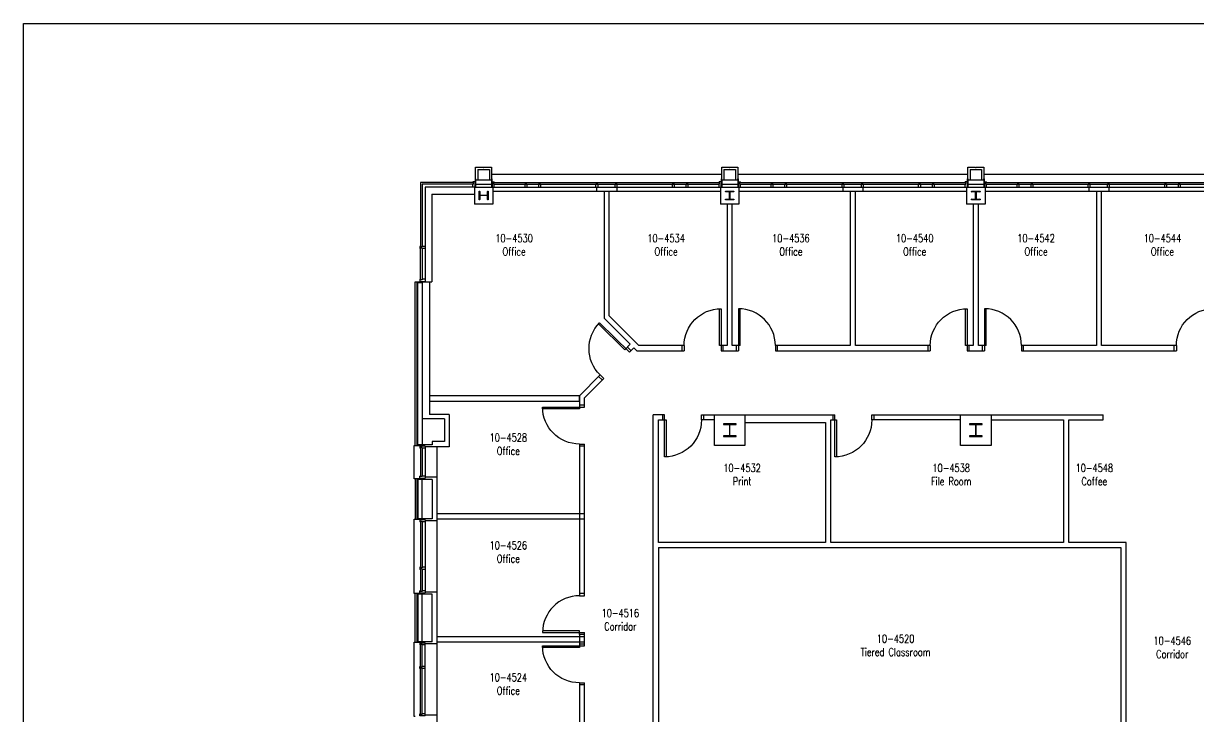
# Model space of a CAD drawing. Extents: x 11182 to 734459, y -1391328 to 152085.
# Drawn here: x 536091 to 564736, y -1090564 to -1073659 of the extents above; entities that cross this region are included whole.
import ezdxf
from ezdxf.enums import TextEntityAlignment as Align

# ---------------------------------------------------------------- set-up
doc = ezdxf.new("R2010")
doc.units = 0
doc.header["$LTSCALE"] = 500
doc.header["$MEASUREMENT"] = 0
doc.layers.add('0_Defpoints', color=106, linetype='CONTINUOUS', plot=False)
for name, color, linetype in [('0_room_data', 7, 'CONTINUOUS'), ('1_Wall_Exist', 251, 'CONTINUOUS'), ('3_Text', 7, 'CONTINUOUS')]:
    doc.layers.add(name, color=color, linetype=linetype)
doc.styles.add('1_200', font='simplex.shx', dxfattribs={"width": 0.75, "height": 460})

# ---------------------------------------------------------------- blocks, each defined once
blk = doc.blocks.new('room_data')
at = {"layer": '3_Text', "style": '1_200', "width": 0.75}
for tag, p in [('ROOMNUM', (0, 0)), ('ROOMUSE', (0, -575))]:
    blk.add_attdef(tag, text='', height=345, dxfattribs=at).set_placement(p, align=Align.MIDDLE_CENTER)

msp = doc.modelspace()

# ---------------------------------------------------------------- linework, layer by layer
at = {"layer": '0_Defpoints'}
msp.add_lwpolyline([(536091, -1073659), (593726, -1073659), (593726, -1110675), (536091, -1110675)], close=True, dxfattribs=at)
at = {"layer": '1_Wall_Exist'}
for p, q in [((547113, -1077479), (547113, -1077164)), ((547113, -1077164), (547303, -1077164)), ((547167, -1077218), (547449, -1077218)), ((547167, -1077218), (547167, -1077479)), ((547303, -1077164), (547303, -1077174)), ((547303, -1077174), (547313, -1077174)), ((547313, -1077174), (547313, -1077164)), ((547313, -1077164), (547503, -1077164)), ((547449, -1077218), (547449, -1077479)), ((547503, -1077164), (547503, -1077479)), ((553113, -1077479), (553113, -1077164)), ((553113, -1077164), (553303, -1077164)), ((553167, -1077218), (553449, -1077218)), ((553167, -1077218), (553167, -1077479)), ((553303, -1077164), (553303, -1077174)), ((553303, -1077174), (553313, -1077174)), ((553313, -1077174), (553313, -1077164)), ((553313, -1077164), (553503, -1077164)), ((553449, -1077218), (553449, -1077479)), ((553503, -1077164), (553503, -1077479)), ((559113, -1077479), (559113, -1077164)), ((559113, -1077164), (559303, -1077164)), ((559167, -1077218), (559449, -1077218)), ((559167, -1077218), (559167, -1077479)), ((559303, -1077164), (559303, -1077174)), ((559303, -1077174), (559313, -1077174)), ((559313, -1077174), (559313, -1077164)), ((559313, -1077164), (559503, -1077164)), ((559449, -1077218), (559449, -1077479)), ((559503, -1077164), (559503, -1077479)), ((547062, -1077542), (545771, -1077542)), ((545771, -1077542), (545771, -1079111)), ((547062, -1077579), (545808, -1077579)), ((545808, -1077579), (545808, -1079111)), ((547098, -1077523), (547048, -1077523)), ((547048, -1077542), (547048, -1077523)), ((547048, -1077652), (547048, -1077579)), ((547062, -1077579), (547062, -1077542)), ((547098, -1077523), (547098, -1077652)), ((547106, -1077449), (547101, -1077634)), ((547102, -1077635), (547107, -1077450)), ((547111, -1077449), (547106, -1077449)), ((547107, -1077450), (547110, -1077450)), ((547110, -1077450), (547110, -1077458)), ((547110, -1077458), (547111, -1077458)), ((547111, -1077458), (547111, -1077449)), ((547503, -1077479), (547113, -1077479)), ((547113, -1077480), (547113, -1077654)), ((547113, -1077579), (547503, -1077579)), ((553113, -1077339), (547503, -1077339)), ((547503, -1077480), (547503, -1077654)), ((547505, -1077458), (547505, -1077449)), ((547505, -1077449), (547511, -1077449)), ((547506, -1077458), (547505, -1077458)), ((547510, -1077450), (547506, -1077450)), ((547506, -1077450), (547506, -1077458)), ((547515, -1077635), (547510, -1077450)), ((547511, -1077449), (547516, -1077634)), ((547518, -1077523), (547518, -1077652)), ((547518, -1077523), (547568, -1077523)), ((547555, -1077542), (548330, -1077542)), ((547555, -1077579), (547555, -1077542)), ((547555, -1077579), (548330, -1077579)), ((547568, -1077542), (547568, -1077523)), ((547568, -1077652), (547568, -1077579)), ((548318, -1077539), (548368, -1077539)), ((548318, -1077558), (548318, -1077539)), ((548318, -1077668), (548318, -1077595)), ((548330, -1077595), (548330, -1077558)), ((548355, -1077542), (548665, -1077542)), ((548355, -1077595), (548355, -1077558)), ((548355, -1077579), (548665, -1077579)), ((548368, -1077558), (548368, -1077539)), ((548368, -1077668), (548368, -1077595)), ((548653, -1077539), (548703, -1077539)), ((548653, -1077558), (548653, -1077539)), ((548653, -1077668), (548653, -1077595)), ((548665, -1077595), (548665, -1077558)), ((548690, -1077542), (550060, -1077542)), ((548690, -1077595), (548690, -1077558)), ((548690, -1077579), (550060, -1077579)), ((548703, -1077558), (548703, -1077539)), ((548703, -1077668), (548703, -1077595)), ((550048, -1077539), (550098, -1077539)), ((550048, -1077558), (550048, -1077539)), ((550048, -1077668), (550048, -1077595)), ((550060, -1077595), (550060, -1077558)), ((550085, -1077542), (550530, -1077542)), ((550085, -1077595), (550085, -1077558)), ((550085, -1077579), (550530, -1077579)), ((550098, -1077558), (550098, -1077539)), ((550098, -1077668), (550098, -1077595)), ((550518, -1077539), (550568, -1077539)), ((550518, -1077558), (550518, -1077539)), ((550518, -1077668), (550518, -1077595)), ((550530, -1077595), (550530, -1077558)), ((550555, -1077542), (551925, -1077542)), ((550555, -1077595), (550555, -1077558)), ((550555, -1077579), (551925, -1077579)), ((550568, -1077558), (550568, -1077539)), ((550568, -1077668), (550568, -1077595)), ((551913, -1077539), (551963, -1077539)), ((551913, -1077558), (551913, -1077539)), ((551913, -1077668), (551913, -1077595)), ((551925, -1077595), (551925, -1077558)), ((551950, -1077542), (552260, -1077542)), ((551950, -1077595), (551950, -1077558)), ((551950, -1077579), (552260, -1077579)), ((551963, -1077558), (551963, -1077539)), ((551963, -1077668), (551963, -1077595)), ((552248, -1077539), (552298, -1077539)), ((552248, -1077558), (552248, -1077539)), ((552248, -1077668), (552248, -1077595)), ((552260, -1077595), (552260, -1077558)), ((552285, -1077542), (553062, -1077542)), ((552285, -1077595), (552285, -1077558)), ((552285, -1077579), (553062, -1077579)), ((552298, -1077558), (552298, -1077539)), ((552298, -1077668), (552298, -1077595)), ((553098, -1077523), (553048, -1077523)), ((553048, -1077542), (553048, -1077523)), ((553048, -1077652), (553048, -1077579)), ((553062, -1077579), (553062, -1077542)), ((553098, -1077523), (553098, -1077652)), ((553106, -1077449), (553101, -1077634)), ((553102, -1077635), (553107, -1077450)), ((553111, -1077449), (553106, -1077449)), ((553107, -1077450), (553110, -1077450)), ((553110, -1077450), (553110, -1077458)), ((553110, -1077458), (553111, -1077458)), ((553111, -1077458), (553111, -1077449)), ((553503, -1077479), (553113, -1077479)), ((553113, -1077480), (553113, -1077654)), ((553113, -1077579), (553503, -1077579)), ((559113, -1077339), (553503, -1077339)), ((553503, -1077480), (553503, -1077654)), ((553505, -1077458), (553505, -1077449)), ((553505, -1077449), (553511, -1077449)), ((553506, -1077458), (553505, -1077458)), ((553510, -1077450), (553506, -1077450)), ((553506, -1077450), (553506, -1077458)), ((553515, -1077635), (553510, -1077450)), ((553511, -1077449), (553516, -1077634)), ((553518, -1077523), (553518, -1077652)), ((553518, -1077523), (553568, -1077523)), ((553555, -1077542), (554330, -1077542)), ((553555, -1077579), (553555, -1077542)), ((553555, -1077579), (554330, -1077579)), ((553568, -1077542), (553568, -1077523)), ((553568, -1077652), (553568, -1077579)), ((554318, -1077539), (554368, -1077539)), ((554318, -1077558), (554318, -1077539)), ((554318, -1077668), (554318, -1077595)), ((554330, -1077595), (554330, -1077558)), ((554355, -1077542), (554665, -1077542)), ((554355, -1077595), (554355, -1077558)), ((554355, -1077579), (554665, -1077579)), ((554368, -1077558), (554368, -1077539)), ((554368, -1077668), (554368, -1077595)), ((554653, -1077539), (554703, -1077539)), ((554653, -1077558), (554653, -1077539)), ((554653, -1077668), (554653, -1077595)), ((554665, -1077595), (554665, -1077558)), ((554690, -1077542), (556060, -1077542)), ((554690, -1077595), (554690, -1077558)), ((554690, -1077579), (556060, -1077579)), ((554703, -1077558), (554703, -1077539)), ((554703, -1077668), (554703, -1077595)), ((556048, -1077539), (556098, -1077539)), ((556048, -1077558), (556048, -1077539)), ((556048, -1077668), (556048, -1077595)), ((556060, -1077595), (556060, -1077558)), ((556085, -1077542), (556530, -1077542)), ((556085, -1077595), (556085, -1077558)), ((556085, -1077579), (556530, -1077579)), ((556098, -1077558), (556098, -1077539)), ((556098, -1077668), (556098, -1077595)), ((556518, -1077539), (556568, -1077539)), ((556518, -1077558), (556518, -1077539)), ((556518, -1077668), (556518, -1077595)), ((556530, -1077595), (556530, -1077558)), ((556555, -1077542), (557925, -1077542)), ((556555, -1077595), (556555, -1077558)), ((556555, -1077579), (557925, -1077579)), ((556568, -1077558), (556568, -1077539)), ((556568, -1077668), (556568, -1077595)), ((557913, -1077539), (557963, -1077539)), ((557913, -1077558), (557913, -1077539)), ((557913, -1077668), (557913, -1077595)), ((557925, -1077595), (557925, -1077558)), ((557950, -1077542), (558260, -1077542)), ((557950, -1077595), (557950, -1077558)), ((557950, -1077579), (558260, -1077579)), ((557963, -1077558), (557963, -1077539)), ((557963, -1077668), (557963, -1077595)), ((558248, -1077539), (558298, -1077539)), ((558248, -1077558), (558248, -1077539)), ((558248, -1077668), (558248, -1077595)), ((558260, -1077595), (558260, -1077558)), ((558285, -1077542), (559062, -1077542)), ((558285, -1077595), (558285, -1077558)), ((558285, -1077579), (559062, -1077579)), ((558298, -1077558), (558298, -1077539)), ((558298, -1077668), (558298, -1077595)), ((559098, -1077523), (559048, -1077523)), ((559048, -1077542), (559048, -1077523)), ((559048, -1077652), (559048, -1077579)), ((559062, -1077579), (559062, -1077542)), ((559098, -1077523), (559098, -1077652)), ((559106, -1077449), (559101, -1077634)), ((559102, -1077635), (559107, -1077450)), ((559111, -1077449), (559106, -1077449)), ((559107, -1077450), (559110, -1077450)), ((559110, -1077450), (559110, -1077458)), ((559110, -1077458), (559111, -1077458)), ((559111, -1077458), (559111, -1077449)), ((559503, -1077479), (559113, -1077479)), ((559113, -1077480), (559113, -1077654)), ((559113, -1077579), (559503, -1077579)), ((565113, -1077339), (559503, -1077339)), ((559503, -1077480), (559503, -1077654)), ((559505, -1077458), (559505, -1077449)), ((559505, -1077449), (559511, -1077449)), ((559506, -1077458), (559505, -1077458)), ((559510, -1077450), (559506, -1077450)), ((559506, -1077450), (559506, -1077458)), ((559515, -1077635), (559510, -1077450)), ((559511, -1077449), (559516, -1077634)), ((559518, -1077523), (559518, -1077652)), ((559518, -1077523), (559568, -1077523)), ((559555, -1077542), (560330, -1077542)), ((559555, -1077579), (559555, -1077542)), ((559555, -1077579), (560330, -1077579)), ((559568, -1077542), (559568, -1077523)), ((559568, -1077652), (559568, -1077579)), ((560318, -1077539), (560368, -1077539)), ((560318, -1077558), (560318, -1077539)), ((560318, -1077668), (560318, -1077595)), ((560330, -1077595), (560330, -1077558)), ((560355, -1077542), (560665, -1077542)), ((560355, -1077595), (560355, -1077558)), ((560355, -1077579), (560665, -1077579)), ((560368, -1077558), (560368, -1077539)), ((560368, -1077668), (560368, -1077595)), ((560653, -1077539), (560703, -1077539)), ((560653, -1077558), (560653, -1077539)), ((560653, -1077668), (560653, -1077595)), ((560665, -1077595), (560665, -1077558)), ((560690, -1077542), (562060, -1077542)), ((560690, -1077595), (560690, -1077558)), ((560690, -1077579), (562060, -1077579)), ((560703, -1077558), (560703, -1077539)), ((560703, -1077668), (560703, -1077595)), ((562048, -1077539), (562098, -1077539)), ((562048, -1077558), (562048, -1077539)), ((562048, -1077668), (562048, -1077595)), ((562060, -1077595), (562060, -1077558)), ((562085, -1077542), (562530, -1077542)), ((562085, -1077595), (562085, -1077558)), ((562085, -1077579), (562530, -1077579)), ((562098, -1077558), (562098, -1077539)), ((562098, -1077668), (562098, -1077595)), ((562518, -1077539), (562568, -1077539)), ((562518, -1077558), (562518, -1077539)), ((562518, -1077668), (562518, -1077595)), ((562530, -1077595), (562530, -1077558)), ((562555, -1077542), (563925, -1077542)), ((562555, -1077595), (562555, -1077558)), ((562555, -1077579), (563925, -1077579)), ((562568, -1077558), (562568, -1077539)), ((562568, -1077668), (562568, -1077595)), ((563913, -1077539), (563963, -1077539)), ((563913, -1077558), (563913, -1077539)), ((563913, -1077668), (563913, -1077595)), ((563925, -1077595), (563925, -1077558)), ((563950, -1077542), (564260, -1077542)), ((563950, -1077595), (563950, -1077558)), ((563950, -1077579), (564260, -1077579)), ((563963, -1077558), (563963, -1077539)), ((563963, -1077668), (563963, -1077595)), ((564248, -1077539), (564298, -1077539)), ((564248, -1077558), (564248, -1077539)), ((564248, -1077668), (564248, -1077595)), ((564260, -1077595), (564260, -1077558)), ((564285, -1077542), (565062, -1077542)), ((564285, -1077595), (564285, -1077558)), ((564285, -1077579), (565062, -1077579)), ((564298, -1077558), (564298, -1077539)), ((564298, -1077668), (564298, -1077595)), ((547098, -1077652), (545881, -1077652)), ((545881, -1077652), (545881, -1079949)), ((546049, -1077820), (547082, -1077820)), ((546049, -1077820), (546049, -1079959)), ((547082, -1077652), (547082, -1078070)), ((547101, -1077634), (547086, -1077634)), ((547086, -1077634), (547086, -1077635)), ((547086, -1077635), (547102, -1077635)), ((547098, -1077654), (547518, -1077654)), ((547200, -1077957), (547200, -1077751)), ((547200, -1077751), (547215, -1077751)), ((547218, -1077754), (547218, -1077846)), ((547218, -1077862), (547218, -1077954)), ((547221, -1077849), (547396, -1077849)), ((547396, -1077859), (547221, -1077859)), ((547399, -1077846), (547399, -1077754)), ((547399, -1077954), (547399, -1077862)), ((547402, -1077751), (547416, -1077751)), ((547416, -1077751), (547416, -1077957)), ((547530, -1077635), (547515, -1077635)), ((547516, -1077634), (547530, -1077634)), ((547518, -1077652), (553098, -1077652)), ((547530, -1077634), (547530, -1077635)), ((547534, -1077652), (547534, -1078070)), ((553082, -1077760), (547534, -1077760)), ((550064, -1077652), (550064, -1077760)), ((550246, -1077760), (550246, -1080845)), ((550371, -1080794), (550371, -1077760)), ((550552, -1077652), (550552, -1077760)), ((553082, -1077652), (553082, -1078070)), ((553101, -1077634), (553086, -1077634)), ((553086, -1077634), (553086, -1077635)), ((553086, -1077635), (553102, -1077635)), ((553098, -1077654), (553518, -1077654)), ((553205, -1077761), (553205, -1077746)), ((553205, -1077746), (553411, -1077746)), ((553300, -1077764), (553208, -1077764)), ((553303, -1077942), (553303, -1077767)), ((553313, -1077767), (553313, -1077942)), ((553408, -1077764), (553316, -1077764)), ((553411, -1077746), (553411, -1077761)), ((553530, -1077635), (553515, -1077635)), ((553516, -1077634), (553530, -1077634)), ((553518, -1077652), (559098, -1077652)), ((553530, -1077634), (553530, -1077635)), ((553534, -1077652), (553534, -1078070)), ((559082, -1077760), (553534, -1077760)), ((556064, -1077652), (556064, -1077760)), ((556246, -1077760), (556246, -1081517)), ((556371, -1081517), (556371, -1077760)), ((556552, -1077652), (556552, -1077760)), ((559082, -1077652), (559082, -1078070)), ((559101, -1077634), (559086, -1077634)), ((559086, -1077634), (559086, -1077635)), ((559086, -1077635), (559102, -1077635)), ((559098, -1077654), (559518, -1077654)), ((559205, -1077761), (559205, -1077746)), ((559205, -1077746), (559411, -1077746)), ((559300, -1077764), (559208, -1077764)), ((559303, -1077942), (559303, -1077767)), ((559313, -1077767), (559313, -1077942)), ((559408, -1077764), (559316, -1077764)), ((559411, -1077746), (559411, -1077761)), ((559530, -1077635), (559515, -1077635)), ((559516, -1077634), (559530, -1077634)), ((559518, -1077652), (565098, -1077652)), ((559530, -1077634), (559530, -1077635)), ((559534, -1077652), (559534, -1078070)), ((565082, -1077760), (559534, -1077760)), ((562064, -1077652), (562064, -1077760)), ((562246, -1077760), (562246, -1081517)), ((562371, -1081517), (562371, -1077760)), ((562552, -1077652), (562552, -1077760)), ((547534, -1078070), (547082, -1078070)), ((547215, -1077957), (547200, -1077957)), ((547416, -1077957), (547402, -1077957)), ((553534, -1078070), (553082, -1078070)), ((553205, -1077962), (553205, -1077948)), ((553411, -1077962), (553205, -1077962)), ((553208, -1077945), (553300, -1077945)), ((553246, -1078070), (553246, -1081517)), ((553316, -1077945), (553408, -1077945)), ((553371, -1081517), (553371, -1078070)), ((553411, -1077948), (553411, -1077962)), ((559534, -1078070), (559082, -1078070)), ((559205, -1077962), (559205, -1077948)), ((559411, -1077962), (559205, -1077962)), ((559208, -1077945), (559300, -1077945)), ((559246, -1078070), (559246, -1081517)), ((559316, -1077945), (559408, -1077945)), ((559371, -1081517), (559371, -1078070)), ((559411, -1077948), (559411, -1077962)), ((545752, -1079099), (545752, -1079149)), ((545771, -1079099), (545752, -1079099)), ((545771, -1079149), (545752, -1079149)), ((545808, -1079111), (545771, -1079111)), ((545771, -1079911), (545771, -1079136)), ((545808, -1079136), (545771, -1079136)), ((545881, -1079099), (545808, -1079099)), ((545808, -1079136), (545808, -1079911)), ((545881, -1079149), (545808, -1079149)), ((545752, -1079899), (545752, -1079949)), ((545771, -1079899), (545752, -1079899)), ((545881, -1079899), (545808, -1079899)), ((545638, -1083954), (545638, -1079964)), ((545638, -1079964), (545808, -1079964)), ((545683, -1079974), (545683, -1083939)), ((545683, -1079974), (545808, -1079974)), ((545708, -1083939), (545708, -1079974)), ((545752, -1079949), (545881, -1079949)), ((545808, -1079911), (545771, -1079911)), ((545808, -1079959), (545989, -1079959)), ((545808, -1079959), (545808, -1083939)), ((545989, -1079959), (546049, -1079959)), ((545989, -1079959), (545989, -1083196)), ((553056, -1081517), (553056, -1080617)), ((553056, -1080617), (553096, -1080617)), ((553096, -1080617), (553096, -1081642)), ((553561, -1080617), (553521, -1080617)), ((553521, -1080617), (553521, -1081642)), ((553561, -1081517), (553561, -1080617)), ((559056, -1081517), (559056, -1080617)), ((559056, -1080617), (559096, -1080617)), ((559096, -1080617), (559096, -1081642)), ((559561, -1080617), (559521, -1080617)), ((559521, -1080617), (559521, -1081642)), ((559561, -1081517), (559561, -1080617)), ((550108, -1080988), (550136, -1080959)), ((550750, -1081618), (550108, -1080988)), ((550136, -1080959), (550867, -1081678)), ((550246, -1080845), (550883, -1081483)), ((551059, -1081482), (550371, -1080794)), ((550883, -1081483), (550750, -1081618)), ((550902, -1081642), (550813, -1081554)), ((550867, -1081678), (550972, -1081571)), ((550972, -1081571), (551042, -1081642)), ((551094, -1081517), (551059, -1081482)), ((552196, -1081517), (551094, -1081517)), ((552146, -1081642), (552146, -1081517)), ((552196, -1081517), (552196, -1081642)), ((553246, -1081517), (553056, -1081517)), ((553146, -1081642), (553146, -1081517)), ((553561, -1081517), (553371, -1081517)), ((553471, -1081642), (553471, -1081517)), ((556246, -1081517), (554421, -1081517)), ((554421, -1081517), (554421, -1081642)), ((554471, -1081642), (554471, -1081517)), ((558196, -1081517), (556371, -1081517)), ((558146, -1081642), (558146, -1081517)), ((558196, -1081517), (558196, -1081642)), ((559246, -1081517), (559056, -1081517)), ((559146, -1081642), (559146, -1081517)), ((559561, -1081517), (559371, -1081517)), ((559471, -1081642), (559471, -1081517)), ((562246, -1081517), (560421, -1081517)), ((560421, -1081517), (560421, -1081642)), ((560471, -1081642), (560471, -1081517)), ((564196, -1081517), (562371, -1081517)), ((564146, -1081642), (564146, -1081517)), ((564196, -1081517), (564196, -1081642)), ((551042, -1081642), (552196, -1081642)), ((553096, -1081642), (553521, -1081642)), ((554421, -1081642), (558196, -1081642)), ((559096, -1081642), (559521, -1081642)), ((560421, -1081642), (564196, -1081642)), ((550147, -1082232), (549645, -1082743)), ((549770, -1082794), (550236, -1082320)), ((550201, -1082355), (550112, -1082268)), ((550147, -1082232), (550236, -1082320)), ((549645, -1082743), (545989, -1082743)), ((545989, -1082743), (545989, -1082868)), ((549645, -1082868), (549645, -1082743)), ((549645, -1082743), (549645, -1083058)), ((545989, -1082868), (549645, -1082868)), ((548745, -1083058), (548745, -1083018)), ((548745, -1083018), (549770, -1083018)), ((549645, -1083058), (548745, -1083058)), ((549770, -1082968), (549645, -1082968)), ((549770, -1083018), (549770, -1082794)), ((546358, -1083304), (545808, -1083304)), ((546466, -1083196), (545989, -1083196)), ((546358, -1083304), (546358, -1083854)), ((546466, -1083196), (546466, -1083989)), ((551720, -1083206), (551445, -1083206)), ((551445, -1093667), (551445, -1083206)), ((551570, -1083331), (551760, -1083331)), ((551570, -1086317), (551570, -1083331)), ((551670, -1083206), (551670, -1083331)), ((551720, -1084231), (551720, -1083206)), ((551760, -1083331), (551760, -1084231)), ((552620, -1083206), (555871, -1083206)), ((552620, -1083331), (552620, -1083206)), ((552937, -1083331), (552620, -1083331)), ((552670, -1083206), (552670, -1083331)), ((552937, -1083952), (552937, -1083206)), ((553680, -1083206), (553680, -1083952)), ((555770, -1086317), (555770, -1083331)), ((555770, -1083331), (555911, -1083331)), ((555821, -1083206), (555821, -1083331)), ((555871, -1084231), (555871, -1083206)), ((555911, -1083331), (555911, -1084231)), ((556771, -1083206), (562411, -1083206)), ((556771, -1083331), (556771, -1083206)), ((558937, -1083331), (556771, -1083331)), ((556821, -1083206), (556821, -1083331)), ((558937, -1083952), (558937, -1083206)), ((559680, -1083206), (559680, -1083952)), ((559680, -1083331), (561446, -1083331)), ((561446, -1083331), (561446, -1086317)), ((561571, -1086317), (561571, -1083331)), ((561571, -1083331), (562411, -1083331)), ((562411, -1083331), (562411, -1083206)), ((553462, -1083422), (553155, -1083422)), ((553155, -1083422), (553155, -1083438)), ((553158, -1083441), (553299, -1083441)), ((553302, -1083444), (553302, -1083714)), ((553314, -1083714), (553314, -1083444)), ((553317, -1083441), (553459, -1083441)), ((553462, -1083438), (553462, -1083422)), ((553680, -1083390), (555645, -1083390)), ((555645, -1083390), (555645, -1086317)), ((559462, -1083422), (559155, -1083422)), ((559155, -1083422), (559155, -1083438)), ((559158, -1083441), (559299, -1083441)), ((559302, -1083444), (559302, -1083714)), ((559314, -1083714), (559314, -1083444)), ((559317, -1083441), (559459, -1083441)), ((559462, -1083438), (559462, -1083422)), ((546358, -1083854), (546058, -1083854)), ((546058, -1083854), (546058, -1083939)), ((553155, -1083720), (553155, -1083736)), ((553155, -1083736), (553462, -1083736)), ((553299, -1083717), (553158, -1083717)), ((553459, -1083717), (553317, -1083717)), ((553462, -1083736), (553462, -1083720)), ((559155, -1083720), (559155, -1083736)), ((559155, -1083736), (559462, -1083736)), ((559299, -1083717), (559158, -1083717)), ((559459, -1083717), (559317, -1083717)), ((559462, -1083736), (559462, -1083720)), ((545613, -1084764), (545613, -1083954)), ((545613, -1083954), (545808, -1083954)), ((546058, -1083939), (545683, -1083939)), ((545752, -1083969), (545752, -1084019)), ((545881, -1083969), (545752, -1083969)), ((545771, -1084019), (545752, -1084019)), ((545771, -1084005), (545771, -1084712)), ((545808, -1084005), (545771, -1084005)), ((545808, -1084005), (545808, -1084712)), ((545881, -1084019), (545808, -1084019)), ((545881, -1083969), (545881, -1084749)), ((546466, -1083989), (545881, -1083989)), ((546166, -1083989), (546166, -1094204)), ((549645, -1083918), (549770, -1083918)), ((549645, -1083918), (549645, -1087617)), ((549770, -1083968), (549645, -1083968)), ((549770, -1087617), (549770, -1083918)), ((553680, -1083952), (552937, -1083952)), ((559680, -1083952), (558937, -1083952)), ((551760, -1084231), (551720, -1084231)), ((555911, -1084231), (555871, -1084231)), ((545808, -1084764), (545613, -1084764)), ((545638, -1084764), (545638, -1085754)), ((545752, -1084749), (545752, -1084699)), ((545771, -1084699), (545752, -1084699)), ((545752, -1084749), (545881, -1084749)), ((545808, -1084712), (545771, -1084712)), ((545881, -1084699), (545808, -1084699)), ((546166, -1084729), (545881, -1084729)), ((545683, -1084779), (545683, -1085739)), ((546058, -1084779), (545683, -1084779)), ((545708, -1084779), (545708, -1085739)), ((545808, -1085739), (545808, -1084779)), ((546058, -1084779), (546058, -1085739)), ((549770, -1085617), (546166, -1085617)), ((549770, -1085742), (549770, -1085617)), ((545613, -1087564), (545613, -1085754)), ((545613, -1085754), (545808, -1085754)), ((546058, -1085739), (545683, -1085739)), ((545752, -1085769), (545752, -1085819)), ((545881, -1085769), (545752, -1085769)), ((545771, -1085819), (545752, -1085819)), ((545771, -1085805), (545771, -1086935)), ((545808, -1085805), (545771, -1085805)), ((545808, -1085805), (545808, -1086935)), ((545881, -1085819), (545808, -1085819)), ((545881, -1085769), (545881, -1087549)), ((546166, -1085789), (545881, -1085789)), ((546166, -1085742), (549770, -1085742)), ((555645, -1086317), (551570, -1086317)), ((551570, -1086442), (562845, -1086442)), ((551570, -1086442), (551570, -1093667)), ((561446, -1086317), (555770, -1086317)), ((562970, -1086317), (561571, -1086317)), ((562845, -1086442), (562845, -1093667)), ((562970, -1093667), (562970, -1086317)), ((545752, -1086924), (545752, -1086974)), ((545771, -1086924), (545752, -1086924)), ((545771, -1086974), (545752, -1086974)), ((545808, -1086935), (545771, -1086935)), ((545771, -1086960), (545771, -1087512)), ((545808, -1086960), (545771, -1086960)), ((545881, -1086924), (545808, -1086924)), ((545808, -1086960), (545808, -1087512)), ((545881, -1086974), (545808, -1086974)), ((545808, -1087564), (545613, -1087564)), ((545638, -1088754), (545638, -1087564)), ((546058, -1087579), (545683, -1087579)), ((545683, -1087579), (545683, -1088739)), ((545708, -1087579), (545708, -1088739)), ((545752, -1087549), (545752, -1087499)), ((545771, -1087499), (545752, -1087499)), ((545752, -1087549), (545881, -1087549)), ((545808, -1087512), (545771, -1087512)), ((545881, -1087499), (545808, -1087499)), ((545808, -1088739), (545808, -1087579)), ((546166, -1087529), (545881, -1087529)), ((546058, -1088739), (546058, -1087579)), ((549770, -1087567), (549645, -1087567)), ((549645, -1087617), (549770, -1087617)), ((549645, -1088477), (548745, -1088477)), ((548745, -1088477), (548745, -1088517)), ((549645, -1088567), (549645, -1088477)), ((545613, -1090564), (545613, -1088754)), ((545613, -1088754), (545808, -1088754)), ((546058, -1088739), (545683, -1088739)), ((545752, -1088769), (545881, -1088769)), ((545752, -1088769), (545752, -1088819)), ((545881, -1090549), (545881, -1088769)), ((549770, -1088617), (546166, -1088617)), ((546166, -1088617), (546166, -1088742)), ((546166, -1088742), (549770, -1088742)), ((548745, -1088517), (549770, -1088517)), ((549770, -1088567), (549645, -1088567)), ((549645, -1088567), (549645, -1088882)), ((549770, -1088842), (549770, -1088517)), ((549770, -1088742), (549770, -1088617)), ((545771, -1088819), (545752, -1088819)), ((545771, -1089357), (545771, -1088805)), ((545808, -1088805), (545771, -1088805)), ((545808, -1089357), (545808, -1088805)), ((545881, -1088819), (545808, -1088819)), ((546166, -1088789), (545881, -1088789)), ((548745, -1088882), (548745, -1088842)), ((548745, -1088842), (549770, -1088842)), ((549645, -1088882), (548745, -1088882)), ((549645, -1088792), (549770, -1088792)), ((545752, -1089394), (545752, -1089344)), ((545771, -1089344), (545752, -1089344)), ((545808, -1089357), (545771, -1089357)), ((545881, -1089344), (545808, -1089344)), ((545771, -1089394), (545752, -1089394)), ((545771, -1090512), (545771, -1089382)), ((545808, -1089382), (545771, -1089382)), ((545808, -1090512), (545808, -1089382)), ((545881, -1089394), (545808, -1089394)), ((549645, -1089742), (549645, -1091932)), ((549645, -1089742), (549770, -1089742)), ((549770, -1089792), (549645, -1089792)), ((549770, -1091892), (549770, -1089742)), ((545752, -1090549), (545752, -1090499)), ((545771, -1090499), (545752, -1090499)), ((545881, -1090499), (545808, -1090499)), ((545638, -1090564), (545613, -1090564)), ((545881, -1090549), (545752, -1090549)), ((545808, -1090512), (545771, -1090512)), ((546166, -1090529), (545881, -1090529))]:
    msp.add_line(p, q, dxfattribs=at)
for centre, radius, start, end in [((547215, -1077754), 3, 0, 90), ((547221, -1077846), 3, 180, 270), ((547221, -1077862), 3, 90, 180), ((547396, -1077846), 3, 270, 0), ((547396, -1077862), 3, 0, 90), ((547402, -1077754), 3, 90, 180), ((553208, -1077761), 3, 180, 270), ((553300, -1077767), 3, 0, 90), ((553316, -1077767), 3, 90, 180), ((553408, -1077761), 3, 270, 0), ((559208, -1077761), 3, 180, 270), ((559300, -1077767), 3, 0, 90), ((559316, -1077767), 3, 90, 180), ((559408, -1077761), 3, 270, 0), ((547215, -1077954), 3, 270, 0), ((547402, -1077954), 3, 180, 270), ((553208, -1077948), 3, 90, 180), ((553300, -1077942), 3, 270, 0), ((553316, -1077942), 3, 180, 270), ((553408, -1077948), 3, 0, 90), ((559208, -1077948), 3, 90, 180), ((559300, -1077942), 3, 270, 0), ((559316, -1077942), 3, 180, 270), ((559408, -1077948), 3, 0, 90), ((553521, -1081517), 900, 0, 90), ((559521, -1081517), 900, 0, 90), ((553158, -1083438), 3, 180, 270), ((553299, -1083444), 3, 0, 90), ((553317, -1083444), 3, 90, 180), ((553459, -1083438), 3, 270, 0), ((559158, -1083438), 3, 180, 270), ((559299, -1083444), 3, 0, 90), ((559317, -1083444), 3, 90, 180), ((559459, -1083438), 3, 270, 0), ((553158, -1083720), 3, 90, 180), ((553299, -1083714), 3, 270, 0), ((553317, -1083714), 3, 180, 270), ((553459, -1083720), 3, 0, 90), ((559158, -1083720), 3, 90, 180), ((559299, -1083714), 3, 270, 0), ((559317, -1083714), 3, 180, 270), ((559459, -1083720), 3, 0, 90), ((549645, -1088517), 900, 90.0002, 180.0002)]:
    msp.add_arc(centre, radius, start, end, dxfattribs=at)
at = {"layer": '1_Wall_Exist', "extrusion": (0, 0, -1)}
for centre, start, end in [((-553096, -1081517), 0, 90), ((-559096, -1081517), 0, 90), ((-565096, -1081517), 0, 90), ((-550778, -1081590), 314.494, 44.494), ((-549645, -1083018), 269.9998, 359.9998), ((-551720, -1083331), 180, 270), ((-555871, -1083331), 180, 270), ((-549645, -1088842), 269.9998, 359.9998)]:
    msp.add_arc(centre, 900, start, end, dxfattribs=at)

# ---------------------------------------------------------------- block references
at = {"layer": '0_room_data', "xscale": 0.5657139806978375, "yscale": 0.5657139806978375, "zscale": 0.5657139806978375}
for p, values in [((548051, -1078897), {'ROOMNUM': '10-4530', 'ROOMUSE': 'Office'}), ((551757, -1078897), {'ROOMNUM': '10-4534', 'ROOMUSE': 'Office'}), ((554799, -1078897), {'ROOMNUM': '10-4536', 'ROOMUSE': 'Office'}), ((557817, -1078897), {'ROOMNUM': '10-4540', 'ROOMUSE': 'Office'}), ((560776, -1078897), {'ROOMNUM': '10-4542', 'ROOMUSE': 'Office'}), ((563856, -1078897), {'ROOMNUM': '10-4544', 'ROOMUSE': 'Office'}), ((547910, -1083761), {'ROOMNUM': '10-4528', 'ROOMUSE': 'Office'}), ((553609, -1084501), {'ROOMNUM': '10-4532', 'ROOMUSE': 'Print'}), ((558707, -1084501), {'ROOMNUM': '10-4538', 'ROOMUSE': 'File Room'}), ((562196, -1084501), {'ROOMNUM': '10-4548', 'ROOMUSE': 'Coffee'}), ((547910, -1086389), {'ROOMNUM': '10-4526', 'ROOMUSE': 'Office'}), ((550641, -1088041), {'ROOMNUM': '10-4516', 'ROOMUSE': 'Corridor'}), ((557352, -1088666), {'ROOMNUM': '10-4520', 'ROOMUSE': 'Tiered Classroom'}), ((564096, -1088716), {'ROOMNUM': '10-4546', 'ROOMUSE': 'Corridor'}), ((547910, -1089609), {'ROOMNUM': '10-4524', 'ROOMUSE': 'Office'})]:
    msp.add_blockref('room_data', p, dxfattribs=at).add_auto_attribs(values)

doc.saveas('drawing.dxf')
